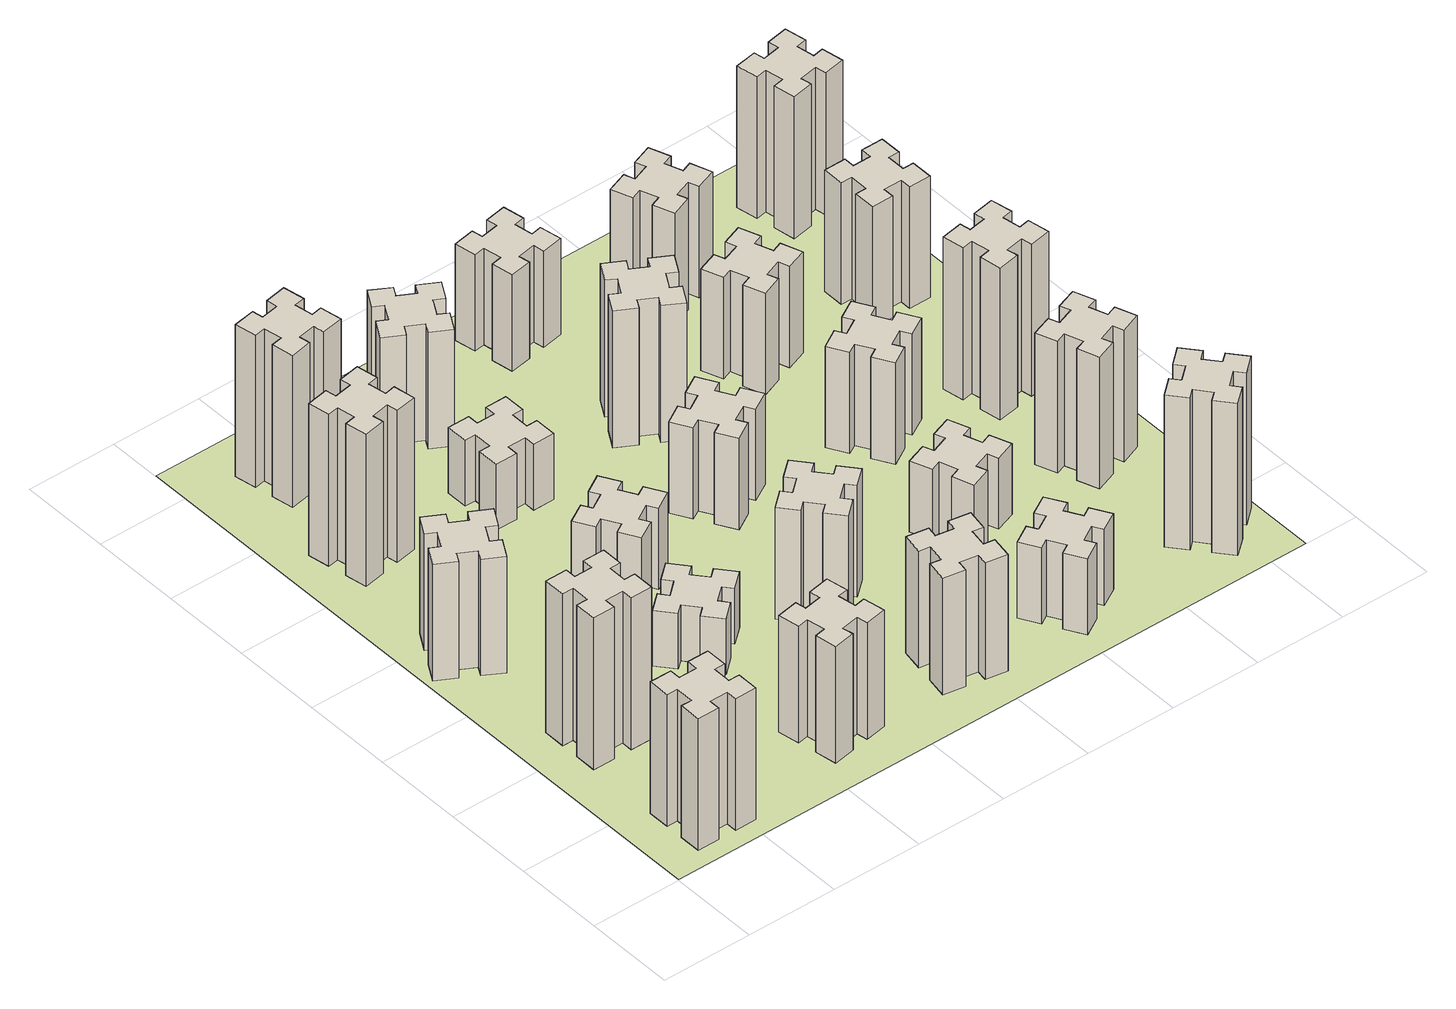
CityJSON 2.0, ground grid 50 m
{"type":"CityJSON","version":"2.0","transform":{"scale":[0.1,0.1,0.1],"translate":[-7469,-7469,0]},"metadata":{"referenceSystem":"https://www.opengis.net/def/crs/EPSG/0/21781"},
"CityObjects":{
"building1":{"type":"Building","attributes":{"class":"1000","function":"1000","usage":"1000","yearOfConstruction":2016,"roofType":"1000","measuredHeight":78,"storeysAboveGround":30,"storeysBelowGround":0},"geometry":[{"type":"Solid","lod":"1","boundaries":[[[[0,1,2,3,4,5,6,7,8,9,10,11,12,13,14,15,16,17,18,19]],[[17,16,20,21]],[[16,15,22,20]],[[15,14,23,22]],[[14,13,24,23]],[[13,12,25,24]],[[12,11,26,25]],[[11,10,27,26]],[[10,9,28,27]],[[9,8,29,28]],[[8,7,30,29]],[[7,6,31,30]],[[6,5,32,31]],[[5,4,33,32]],[[4,3,34,33]],[[3,2,35,34]],[[2,1,36,35]],[[1,0,37,36]],[[0,19,38,37]],[[19,18,39,38]],[[18,17,21,39]],[[24,25,26,27,28,29,30,31,32,33,34,35,36,37,38,39,21,20,22,23]]]]}]},
"building2":{"type":"Building","attributes":{"class":"1000","function":"1000","usage":"1000","yearOfConstruction":2016,"roofType":"1000","measuredHeight":90,"storeysAboveGround":30,"storeysBelowGround":0},"geometry":[{"type":"Solid","lod":"1","boundaries":[[[[40,41,42,43,44,45,46,47,48,49,50,51,52,53,54,55,56,57,58,59]],[[57,56,60,61]],[[56,55,62,60]],[[55,54,63,62]],[[54,53,64,63]],[[53,52,65,64]],[[52,51,66,65]],[[51,50,67,66]],[[50,49,68,67]],[[49,48,69,68]],[[48,47,70,69]],[[47,46,71,70]],[[46,45,72,71]],[[45,44,73,72]],[[44,43,74,73]],[[43,42,75,74]],[[42,41,76,75]],[[41,40,77,76]],[[40,59,78,77]],[[59,58,79,78]],[[58,57,61,79]],[[64,65,66,67,68,69,70,71,72,73,74,75,76,77,78,79,61,60,62,63]]]]}]},
"building3":{"type":"Building","attributes":{"class":"1000","function":"1000","usage":"1000","yearOfConstruction":2016,"roofType":"1000","measuredHeight":69,"storeysAboveGround":30,"storeysBelowGround":0},"geometry":[{"type":"Solid","lod":"1","boundaries":[[[[80,81,82,83,84,85,86,87,88,89,90,91,92,93,94,95,96,97,98,99]],[[97,96,100,101]],[[96,95,102,100]],[[95,94,103,102]],[[94,93,104,103]],[[93,92,105,104]],[[92,91,106,105]],[[91,90,107,106]],[[90,89,108,107]],[[89,88,109,108]],[[88,87,110,109]],[[87,86,111,110]],[[86,85,112,111]],[[85,84,113,112]],[[84,83,114,113]],[[83,82,115,114]],[[82,81,116,115]],[[81,80,117,116]],[[80,99,118,117]],[[99,98,119,118]],[[98,97,101,119]],[[104,105,106,107,108,109,110,111,112,113,114,115,116,117,118,119,101,100,102,103]]]]}]},
"building4":{"type":"Building","attributes":{"class":"1000","function":"1000","usage":"1000","yearOfConstruction":2016,"roofType":"1000","measuredHeight":90,"storeysAboveGround":30,"storeysBelowGround":0},"geometry":[{"type":"Solid","lod":"1","boundaries":[[[[120,121,122,123,124,125,126,127,128,129,130,131,132,133,134,135,136,137,138,139]],[[137,136,140,141]],[[136,135,142,140]],[[135,134,143,142]],[[134,133,144,143]],[[133,132,145,144]],[[132,131,146,145]],[[131,130,147,146]],[[130,129,148,147]],[[129,128,149,148]],[[128,127,150,149]],[[127,126,151,150]],[[126,125,152,151]],[[125,124,153,152]],[[124,123,154,153]],[[123,122,155,154]],[[122,121,156,155]],[[121,120,157,156]],[[120,139,158,157]],[[139,138,159,158]],[[138,137,141,159]],[[144,145,146,147,148,149,150,151,152,153,154,155,156,157,158,159,141,140,142,143]]]]}]},
"building5":{"type":"Building","attributes":{"class":"1000","function":"1000","usage":"1000","yearOfConstruction":2016,"roofType":"1000","measuredHeight":69,"storeysAboveGround":30,"storeysBelowGround":0},"geometry":[{"type":"Solid","lod":"1","boundaries":[[[[160,161,162,163,164,165,166,167,168,169,170,171,172,173,174,175,176,177,178,179]],[[177,176,180,181]],[[176,175,182,180]],[[175,174,183,182]],[[174,173,184,183]],[[173,172,185,184]],[[172,171,186,185]],[[171,170,187,186]],[[170,169,188,187]],[[169,168,189,188]],[[168,167,190,189]],[[167,166,191,190]],[[166,165,192,191]],[[165,164,193,192]],[[164,163,194,193]],[[163,162,195,194]],[[162,161,196,195]],[[161,160,197,196]],[[160,179,198,197]],[[179,178,199,198]],[[178,177,181,199]],[[184,185,186,187,188,189,190,191,192,193,194,195,196,197,198,199,181,180,182,183]]]]}]},
"building6":{"type":"Building","attributes":{"class":"1000","function":"1000","usage":"1000","yearOfConstruction":2016,"roofType":"1000","measuredHeight":90,"storeysAboveGround":30,"storeysBelowGround":0},"geometry":[{"type":"Solid","lod":"1","boundaries":[[[[200,201,202,203,204,205,206,207,208,209,210,211,212,213,214,215,216,217,218,219]],[[217,216,220,221]],[[216,215,222,220]],[[215,214,223,222]],[[214,213,224,223]],[[213,212,225,224]],[[212,211,226,225]],[[211,210,227,226]],[[210,209,228,227]],[[209,208,229,228]],[[208,207,230,229]],[[207,206,231,230]],[[206,205,232,231]],[[205,204,233,232]],[[204,203,234,233]],[[203,202,235,234]],[[202,201,236,235]],[[201,200,237,236]],[[200,219,238,237]],[[219,218,239,238]],[[218,217,221,239]],[[224,225,226,227,228,229,230,231,232,233,234,235,236,237,238,239,221,220,222,223]]]]}]},
"building7":{"type":"Building","attributes":{"class":"1000","function":"1000","usage":"1000","yearOfConstruction":2016,"roofType":"1000","measuredHeight":33,"storeysAboveGround":30,"storeysBelowGround":0},"geometry":[{"type":"Solid","lod":"1","boundaries":[[[[240,241,242,243,244,245,246,247,248,249,250,251,252,253,254,255,256,257,258,259]],[[257,256,260,261]],[[256,255,262,260]],[[255,254,263,262]],[[254,253,264,263]],[[253,252,265,264]],[[252,251,266,265]],[[251,250,267,266]],[[250,249,268,267]],[[249,248,269,268]],[[248,247,270,269]],[[247,246,271,270]],[[246,245,272,271]],[[245,244,273,272]],[[244,243,274,273]],[[243,242,275,274]],[[242,241,276,275]],[[241,240,277,276]],[[240,259,278,277]],[[259,258,279,278]],[[258,257,261,279]],[[264,265,266,267,268,269,270,271,272,273,274,275,276,277,278,279,261,260,262,263]]]]}]},
"building8":{"type":"Building","attributes":{"class":"1000","function":"1000","usage":"1000","yearOfConstruction":2016,"roofType":"1000","measuredHeight":48,"storeysAboveGround":30,"storeysBelowGround":0},"geometry":[{"type":"Solid","lod":"1","boundaries":[[[[280,281,282,283,284,285,286,287,288,289,290,291,292,293,294,295,296,297,298,299]],[[297,296,300,301]],[[296,295,302,300]],[[295,294,303,302]],[[294,293,304,303]],[[293,292,305,304]],[[292,291,306,305]],[[291,290,307,306]],[[290,289,308,307]],[[289,288,309,308]],[[288,287,310,309]],[[287,286,311,310]],[[286,285,312,311]],[[285,284,313,312]],[[284,283,314,313]],[[283,282,315,314]],[[282,281,316,315]],[[281,280,317,316]],[[280,299,318,317]],[[299,298,319,318]],[[298,297,301,319]],[[304,305,306,307,308,309,310,311,312,313,314,315,316,317,318,319,301,300,302,303]]]]}]},
"building9":{"type":"Building","attributes":{"class":"1000","function":"1000","usage":"1000","yearOfConstruction":2016,"roofType":"1000","measuredHeight":39,"storeysAboveGround":30,"storeysBelowGround":0},"geometry":[{"type":"Solid","lod":"1","boundaries":[[[[320,321,322,323,324,325,326,327,328,329,330,331,332,333,334,335,336,337,338,339]],[[337,336,340,341]],[[336,335,342,340]],[[335,334,343,342]],[[334,333,344,343]],[[333,332,345,344]],[[332,331,346,345]],[[331,330,347,346]],[[330,329,348,347]],[[329,328,349,348]],[[328,327,350,349]],[[327,326,351,350]],[[326,325,352,351]],[[325,324,353,352]],[[324,323,354,353]],[[323,322,355,354]],[[322,321,356,355]],[[321,320,357,356]],[[320,339,358,357]],[[339,338,359,358]],[[338,337,341,359]],[[344,345,346,347,348,349,350,351,352,353,354,355,356,357,358,359,341,340,342,343]]]]}]},
"building10":{"type":"Building","attributes":{"class":"1000","function":"1000","usage":"1000","yearOfConstruction":2016,"roofType":"1000","measuredHeight":69,"storeysAboveGround":30,"storeysBelowGround":0},"geometry":[{"type":"Solid","lod":"1","boundaries":[[[[360,361,362,363,364,365,366,367,368,369,370,371,372,373,374,375,376,377,378,379]],[[377,376,380,381]],[[376,375,382,380]],[[375,374,383,382]],[[374,373,384,383]],[[373,372,385,384]],[[372,371,386,385]],[[371,370,387,386]],[[370,369,388,387]],[[369,368,389,388]],[[368,367,390,389]],[[367,366,391,390]],[[366,365,392,391]],[[365,364,393,392]],[[364,363,394,393]],[[363,362,395,394]],[[362,361,396,395]],[[361,360,397,396]],[[360,379,398,397]],[[379,378,399,398]],[[378,377,381,399]],[[384,385,386,387,388,389,390,391,392,393,394,395,396,397,398,399,381,380,382,383]]]]}]},
"building11":{"type":"Building","attributes":{"class":"1000","function":"1000","usage":"1000","yearOfConstruction":2016,"roofType":"1000","measuredHeight":69,"storeysAboveGround":30,"storeysBelowGround":0},"geometry":[{"type":"Solid","lod":"1","boundaries":[[[[400,401,402,403,404,405,406,407,408,409,410,411,412,413,414,415,416,417,418,419]],[[417,416,420,421]],[[416,415,422,420]],[[415,414,423,422]],[[414,413,424,423]],[[413,412,425,424]],[[412,411,426,425]],[[411,410,427,426]],[[410,409,428,427]],[[409,408,429,428]],[[408,407,430,429]],[[407,406,431,430]],[[406,405,432,431]],[[405,404,433,432]],[[404,403,434,433]],[[403,402,435,434]],[[402,401,436,435]],[[401,400,437,436]],[[400,419,438,437]],[[419,418,439,438]],[[418,417,421,439]],[[424,425,426,427,428,429,430,431,432,433,434,435,436,437,438,439,421,420,422,423]]]]}]},
"building12":{"type":"Building","attributes":{"class":"1000","function":"1000","usage":"1000","yearOfConstruction":2016,"roofType":"1000","measuredHeight":66,"storeysAboveGround":30,"storeysBelowGround":0},"geometry":[{"type":"Solid","lod":"1","boundaries":[[[[440,441,442,443,444,445,446,447,448,449,450,451,452,453,454,455,456,457,458,459]],[[457,456,460,461]],[[456,455,462,460]],[[455,454,463,462]],[[454,453,464,463]],[[453,452,465,464]],[[452,451,466,465]],[[451,450,467,466]],[[450,449,468,467]],[[449,448,469,468]],[[448,447,470,469]],[[447,446,471,470]],[[446,445,472,471]],[[445,444,473,472]],[[444,443,474,473]],[[443,442,475,474]],[[442,441,476,475]],[[441,440,477,476]],[[440,459,478,477]],[[459,458,479,478]],[[458,457,461,479]],[[464,465,466,467,468,469,470,471,472,473,474,475,476,477,478,479,461,460,462,463]]]]}]},
"building13":{"type":"Building","attributes":{"class":"1000","function":"1000","usage":"1000","yearOfConstruction":2016,"roofType":"1000","measuredHeight":54,"storeysAboveGround":30,"storeysBelowGround":0},"geometry":[{"type":"Solid","lod":"1","boundaries":[[[[480,481,482,483,484,485,486,487,488,489,490,491,492,493,494,495,496,497,498,499]],[[497,496,500,501]],[[496,495,502,500]],[[495,494,503,502]],[[494,493,504,503]],[[493,492,505,504]],[[492,491,506,505]],[[491,490,507,506]],[[490,489,508,507]],[[489,488,509,508]],[[488,487,510,509]],[[487,486,511,510]],[[486,485,512,511]],[[485,484,513,512]],[[484,483,514,513]],[[483,482,515,514]],[[482,481,516,515]],[[481,480,517,516]],[[480,499,518,517]],[[499,498,519,518]],[[498,497,501,519]],[[504,505,506,507,508,509,510,511,512,513,514,515,516,517,518,519,501,500,502,503]]]]}]},
"building14":{"type":"Building","attributes":{"class":"1000","function":"1000","usage":"1000","yearOfConstruction":2016,"roofType":"1000","measuredHeight":45,"storeysAboveGround":30,"storeysBelowGround":0},"geometry":[{"type":"Solid","lod":"1","boundaries":[[[[520,521,522,523,524,525,526,527,528,529,530,531,532,533,534,535,536,537,538,539]],[[537,536,540,541]],[[536,535,542,540]],[[535,534,543,542]],[[534,533,544,543]],[[533,532,545,544]],[[532,531,546,545]],[[531,530,547,546]],[[530,529,548,547]],[[529,528,549,548]],[[528,527,550,549]],[[527,526,551,550]],[[526,525,552,551]],[[525,524,553,552]],[[524,523,554,553]],[[523,522,555,554]],[[522,521,556,555]],[[521,520,557,556]],[[520,539,558,557]],[[539,538,559,558]],[[538,537,541,559]],[[544,545,546,547,548,549,550,551,552,553,554,555,556,557,558,559,541,540,542,543]]]]}]},
"building15":{"type":"Building","attributes":{"class":"1000","function":"1000","usage":"1000","yearOfConstruction":2016,"roofType":"1000","measuredHeight":81,"storeysAboveGround":30,"storeysBelowGround":0},"geometry":[{"type":"Solid","lod":"1","boundaries":[[[[560,561,562,563,564,565,566,567,568,569,570,571,572,573,574,575,576,577,578,579]],[[577,576,580,581]],[[576,575,582,580]],[[575,574,583,582]],[[574,573,584,583]],[[573,572,585,584]],[[572,571,586,585]],[[571,570,587,586]],[[570,569,588,587]],[[569,568,589,588]],[[568,567,590,589]],[[567,566,591,590]],[[566,565,592,591]],[[565,564,593,592]],[[564,563,594,593]],[[563,562,595,594]],[[562,561,596,595]],[[561,560,597,596]],[[560,579,598,597]],[[579,578,599,598]],[[578,577,581,599]],[[584,585,586,587,588,589,590,591,592,593,594,595,596,597,598,599,581,580,582,583]]]]}]},
"building16":{"type":"Building","attributes":{"class":"1000","function":"1000","usage":"1000","yearOfConstruction":2016,"roofType":"1000","measuredHeight":57,"storeysAboveGround":30,"storeysBelowGround":0},"geometry":[{"type":"Solid","lod":"1","boundaries":[[[[600,601,602,603,604,605,606,607,608,609,610,611,612,613,614,615,616,617,618,619]],[[617,616,620,621]],[[616,615,622,620]],[[615,614,623,622]],[[614,613,624,623]],[[613,612,625,624]],[[612,611,626,625]],[[611,610,627,626]],[[610,609,628,627]],[[609,608,629,628]],[[608,607,630,629]],[[607,606,631,630]],[[606,605,632,631]],[[605,604,633,632]],[[604,603,634,633]],[[603,602,635,634]],[[602,601,636,635]],[[601,600,637,636]],[[600,619,638,637]],[[619,618,639,638]],[[618,617,621,639]],[[624,625,626,627,628,629,630,631,632,633,634,635,636,637,638,639,621,620,622,623]]]]}]},
"building17":{"type":"Building","attributes":{"class":"1000","function":"1000","usage":"1000","yearOfConstruction":2016,"roofType":"1000","measuredHeight":42,"storeysAboveGround":30,"storeysBelowGround":0},"geometry":[{"type":"Solid","lod":"1","boundaries":[[[[640,641,642,643,644,645,646,647,648,649,650,651,652,653,654,655,656,657,658,659]],[[657,656,660,661]],[[656,655,662,660]],[[655,654,663,662]],[[654,653,664,663]],[[653,652,665,664]],[[652,651,666,665]],[[651,650,667,666]],[[650,649,668,667]],[[649,648,669,668]],[[648,647,670,669]],[[647,646,671,670]],[[646,645,672,671]],[[645,644,673,672]],[[644,643,674,673]],[[643,642,675,674]],[[642,641,676,675]],[[641,640,677,676]],[[640,659,678,677]],[[659,658,679,678]],[[658,657,661,679]],[[664,665,666,667,668,669,670,671,672,673,674,675,676,677,678,679,661,660,662,663]]]]}]},
"building18":{"type":"Building","attributes":{"class":"1000","function":"1000","usage":"1000","yearOfConstruction":2016,"roofType":"1000","measuredHeight":60,"storeysAboveGround":30,"storeysBelowGround":0},"geometry":[{"type":"Solid","lod":"1","boundaries":[[[[680,681,682,683,684,685,686,687,688,689,690,691,692,693,694,695,696,697,698,699]],[[697,696,700,701]],[[696,695,702,700]],[[695,694,703,702]],[[694,693,704,703]],[[693,692,705,704]],[[692,691,706,705]],[[691,690,707,706]],[[690,689,708,707]],[[689,688,709,708]],[[688,687,710,709]],[[687,686,711,710]],[[686,685,712,711]],[[685,684,713,712]],[[684,683,714,713]],[[683,682,715,714]],[[682,681,716,715]],[[681,680,717,716]],[[680,699,718,717]],[[699,698,719,718]],[[698,697,701,719]],[[704,705,706,707,708,709,710,711,712,713,714,715,716,717,718,719,701,700,702,703]]]]}]},
"building19":{"type":"Building","attributes":{"class":"1000","function":"1000","usage":"1000","yearOfConstruction":2016,"roofType":"1000","measuredHeight":60,"storeysAboveGround":30,"storeysBelowGround":0},"geometry":[{"type":"Solid","lod":"1","boundaries":[[[[720,721,722,723,724,725,726,727,728,729,730,731,732,733,734,735,736,737,738,739]],[[737,736,740,741]],[[736,735,742,740]],[[735,734,743,742]],[[734,733,744,743]],[[733,732,745,744]],[[732,731,746,745]],[[731,730,747,746]],[[730,729,748,747]],[[729,728,749,748]],[[728,727,750,749]],[[727,726,751,750]],[[726,725,752,751]],[[725,724,753,752]],[[724,723,754,753]],[[723,722,755,754]],[[722,721,756,755]],[[721,720,757,756]],[[720,739,758,757]],[[739,738,759,758]],[[738,737,741,759]],[[744,745,746,747,748,749,750,751,752,753,754,755,756,757,758,759,741,740,742,743]]]]}]},
"building20":{"type":"Building","attributes":{"class":"1000","function":"1000","usage":"1000","yearOfConstruction":2016,"roofType":"1000","measuredHeight":90,"storeysAboveGround":30,"storeysBelowGround":0},"geometry":[{"type":"Solid","lod":"1","boundaries":[[[[760,761,762,763,764,765,766,767,768,769,770,771,772,773,774,775,776,777,778,779]],[[777,776,780,781]],[[776,775,782,780]],[[775,774,783,782]],[[774,773,784,783]],[[773,772,785,784]],[[772,771,786,785]],[[771,770,787,786]],[[770,769,788,787]],[[769,768,789,788]],[[768,767,790,789]],[[767,766,791,790]],[[766,765,792,791]],[[765,764,793,792]],[[764,763,794,793]],[[763,762,795,794]],[[762,761,796,795]],[[761,760,797,796]],[[760,779,798,797]],[[779,778,799,798]],[[778,777,781,799]],[[784,785,786,787,788,789,790,791,792,793,794,795,796,797,798,799,781,780,782,783]]]]}]},
"building21":{"type":"Building","attributes":{"class":"1000","function":"1000","usage":"1000","yearOfConstruction":2016,"roofType":"1000","measuredHeight":66,"storeysAboveGround":30,"storeysBelowGround":0},"geometry":[{"type":"Solid","lod":"1","boundaries":[[[[800,801,802,803,804,805,806,807,808,809,810,811,812,813,814,815,816,817,818,819]],[[817,816,820,821]],[[816,815,822,820]],[[815,814,823,822]],[[814,813,824,823]],[[813,812,825,824]],[[812,811,826,825]],[[811,810,827,826]],[[810,809,828,827]],[[809,808,829,828]],[[808,807,830,829]],[[807,806,831,830]],[[806,805,832,831]],[[805,804,833,832]],[[804,803,834,833]],[[803,802,835,834]],[[802,801,836,835]],[[801,800,837,836]],[[800,819,838,837]],[[819,818,839,838]],[[818,817,821,839]],[[824,825,826,827,828,829,830,831,832,833,834,835,836,837,838,839,821,820,822,823]]]]}]},
"building22":{"type":"Building","attributes":{"class":"1000","function":"1000","usage":"1000","yearOfConstruction":2016,"roofType":"1000","measuredHeight":78,"storeysAboveGround":30,"storeysBelowGround":0},"geometry":[{"type":"Solid","lod":"1","boundaries":[[[[840,841,842,843,844,845,846,847,848,849,850,851,852,853,854,855,856,857,858,859]],[[857,856,860,861]],[[856,855,862,860]],[[855,854,863,862]],[[854,853,864,863]],[[853,852,865,864]],[[852,851,866,865]],[[851,850,867,866]],[[850,849,868,867]],[[849,848,869,868]],[[848,847,870,869]],[[847,846,871,870]],[[846,845,872,871]],[[845,844,873,872]],[[844,843,874,873]],[[843,842,875,874]],[[842,841,876,875]],[[841,840,877,876]],[[840,859,878,877]],[[859,858,879,878]],[[858,857,861,879]],[[864,865,866,867,868,869,870,871,872,873,874,875,876,877,878,879,861,860,862,863]]]]}]},
"building23":{"type":"Building","attributes":{"class":"1000","function":"1000","usage":"1000","yearOfConstruction":2016,"roofType":"1000","measuredHeight":90,"storeysAboveGround":30,"storeysBelowGround":0},"geometry":[{"type":"Solid","lod":"1","boundaries":[[[[880,881,882,883,884,885,886,887,888,889,890,891,892,893,894,895,896,897,898,899]],[[897,896,900,901]],[[896,895,902,900]],[[895,894,903,902]],[[894,893,904,903]],[[893,892,905,904]],[[892,891,906,905]],[[891,890,907,906]],[[890,889,908,907]],[[889,888,909,908]],[[888,887,910,909]],[[887,886,911,910]],[[886,885,912,911]],[[885,884,913,912]],[[884,883,914,913]],[[883,882,915,914]],[[882,881,916,915]],[[881,880,917,916]],[[880,899,918,917]],[[899,898,919,918]],[[898,897,901,919]],[[904,905,906,907,908,909,910,911,912,913,914,915,916,917,918,919,901,900,902,903]]]]}]},
"building24":{"type":"Building","attributes":{"class":"1000","function":"1000","usage":"1000","yearOfConstruction":2016,"roofType":"1000","measuredHeight":72,"storeysAboveGround":30,"storeysBelowGround":0},"geometry":[{"type":"Solid","lod":"1","boundaries":[[[[920,921,922,923,924,925,926,927,928,929,930,931,932,933,934,935,936,937,938,939]],[[937,936,940,941]],[[936,935,942,940]],[[935,934,943,942]],[[934,933,944,943]],[[933,932,945,944]],[[932,931,946,945]],[[931,930,947,946]],[[930,929,948,947]],[[929,928,949,948]],[[928,927,950,949]],[[927,926,951,950]],[[926,925,952,951]],[[925,924,953,952]],[[924,923,954,953]],[[923,922,955,954]],[[922,921,956,955]],[[921,920,957,956]],[[920,939,958,957]],[[939,938,959,958]],[[938,937,941,959]],[[944,945,946,947,948,949,950,951,952,953,954,955,956,957,958,959,941,940,942,943]]]]}]},
"building25":{"type":"Building","attributes":{"class":"1000","function":"1000","usage":"1000","yearOfConstruction":2016,"roofType":"1000","measuredHeight":84,"storeysAboveGround":30,"storeysBelowGround":0},"geometry":[{"type":"Solid","lod":"1","boundaries":[[[[960,961,962,963,964,965,966,967,968,969,970,971,972,973,974,975,976,977,978,979]],[[977,976,980,981]],[[976,975,982,980]],[[975,974,983,982]],[[974,973,984,983]],[[973,972,985,984]],[[972,971,986,985]],[[971,970,987,986]],[[970,969,988,987]],[[969,968,989,988]],[[968,967,990,989]],[[967,966,991,990]],[[966,965,992,991]],[[965,964,993,992]],[[964,963,994,993]],[[963,962,995,994]],[[962,961,996,995]],[[961,960,997,996]],[[960,979,998,997]],[[979,978,999,998]],[[978,977,981,999]],[[984,985,986,987,988,989,990,991,992,993,994,995,996,997,998,999,981,980,982,983]]]]}]},
"landuse1":{"type":"LandUse","attributes":{"name":"plot1","function":"1010"},"geometry":[{"type":"MultiSurface","lod":"1","boundaries":[[[1000,1001,1002,1003]]]}]}
},
"vertices":[
[485,225,0],[485,325,0],[545,325,0],[545,445,0],[425,445,0],[425,385,0],[325,385,0],[325,445,0],[205,445,0],[205,325,0],[265,325,0],[265,225,0],[205,225,0],[205,105,0],[325,105,0],[325,165,0],[425,165,0],[425,105,0],[545,105,0],[545,225,0],[425,165,780],[425,105,780],[325,165,780],[325,105,780],[205,105,780],[205,225,780],[265,225,780],[265,325,780],[205,325,780],[205,445,780],[325,445,780],[325,385,780],[425,385,780],[425,445,780],[545,445,780],[545,325,780],[485,325,780],[485,225,780],[545,225,780],[545,105,780],
[265,1065,0],[265,965,0],[205,965,0],[205,845,0],[325,845,0],[325,905,0],[425,905,0],[425,845,0],[545,845,0],[545,965,0],[485,965,0],[485,1065,0],[545,1065,0],[545,1185,0],[425,1185,0],[425,1125,0],[325,1125,0],[325,1185,0],[205,1185,0],[205,1065,0],[325,1125,900],[325,1185,900],[425,1125,900],[425,1185,900],[545,1185,900],[545,1065,900],[485,1065,900],[485,965,900],[545,965,900],[545,845,900],[425,845,900],[425,905,900],[325,905,900],[325,845,900],[205,845,900],[205,965,900],[265,965,900],[265,1065,900],[205,1065,900],[205,1185,900],
[374,1926,0],[287,1976,0],[317,2028,0],[213,2088,0],[153,1984,0],[205,1954,0],[155,1867,0],[103,1897,0],[43,1793,0],[147,1733,0],[177,1785,0],[264,1735,0],[234,1683,0],[338,1623,0],[398,1727,0],[346,1757,0],[396,1844,0],[448,1814,0],[508,1918,0],[404,1978,0],[396,1844,690],[448,1814,690],[346,1757,690],[398,1727,690],[338,1623,690],[234,1683,690],[264,1735,690],[177,1785,690],[147,1733,690],[43,1793,690],[103,1897,690],[155,1867,690],[205,1954,690],[153,1984,690],[213,2088,690],[317,2028,690],[287,1976,690],[374,1926,690],[404,1978,690],[508,1918,690],
[405,2812,0],[307,2795,0],[297,2854,0],[178,2833,0],[199,2715,0],[258,2725,0],[276,2627,0],[217,2617,0],[237,2498,0],[356,2519,0],[345,2578,0],[444,2596,0],[454,2537,0],[572,2557,0],[551,2676,0],[492,2665,0],[475,2764,0],[534,2774,0],[513,2892,0],[395,2871,0],[475,2764,900],[534,2774,900],[492,2665,900],[551,2676,900],[572,2557,900],[454,2537,900],[444,2596,900],[345,2578,900],[356,2519,900],[237,2498,900],[217,2617,900],[276,2627,900],[258,2725,900],[199,2715,900],[178,2833,900],[297,2854,900],[307,2795,900],[405,2812,900],[395,2871,900],[513,2892,900],
[1332,345,0],[1315,444,0],[1374,454,0],[1353,572,0],[1235,551,0],[1245,492,0],[1147,475,0],[1137,534,0],[1018,513,0],[1039,395,0],[1098,405,0],[1116,307,0],[1057,297,0],[1077,178,0],[1196,199,0],[1185,258,0],[1284,276,0],[1294,217,0],[1412,237,0],[1391,356,0],[1284,276,690],[1294,217,690],[1185,258,690],[1196,199,690],[1077,178,690],[1057,297,690],[1116,307,690],[1098,405,690],[1039,395,690],[1018,513,690],[1137,534,690],[1147,475,690],[1245,492,690],[1235,551,690],[1353,572,690],[1374,454,690],[1315,444,690],[1332,345,690],[1391,356,690],[1412,237,690],
[592,3305,0],[575,3404,0],[634,3414,0],[613,3532,0],[495,3511,0],[505,3452,0],[407,3435,0],[397,3494,0],[278,3473,0],[299,3355,0],[358,3365,0],[376,3267,0],[317,3257,0],[337,3138,0],[456,3159,0],[445,3218,0],[544,3236,0],[554,3177,0],[672,3197,0],[651,3316,0],[544,3236,900],[554,3177,900],[445,3218,900],[456,3159,900],[337,3138,900],[317,3257,900],[376,3267,900],[358,3365,900],[299,3355,900],[278,3473,900],[397,3494,900],[407,3435,900],[505,3452,900],[495,3511,900],[613,3532,900],[634,3414,900],[575,3404,900],[592,3305,900],[651,3316,900],[672,3197,900],
[1083,1332,0],[1006,1267,0],[968,1313,0],[876,1236,0],[953,1144,0],[999,1183,0],[1063,1106,0],[1017,1068,0],[1094,976,0],[1186,1053,0],[1148,1099,0],[1224,1163,0],[1263,1117,0],[1355,1194,0],[1278,1286,0],[1232,1248,0],[1167,1324,0],[1213,1363,0],[1136,1455,0],[1044,1378,0],[1167,1324,330],[1213,1363,330],[1232,1248,330],[1278,1286,330],[1355,1194,330],[1263,1117,330],[1224,1163,330],[1148,1099,330],[1186,1053,330],[1094,976,330],[1017,1068,330],[1063,1106,330],[999,1183,330],[953,1144,330],[876,1236,330],[968,1313,330],[1006,1267,330],[1083,1332,330],[1044,1378,330],[1136,1455,330],
[995,1744,0],[1045,1657,0],[993,1627,0],[1053,1523,0],[1157,1583,0],[1127,1635,0],[1214,1685,0],[1244,1633,0],[1348,1693,0],[1288,1797,0],[1236,1767,0],[1186,1854,0],[1238,1884,0],[1178,1988,0],[1074,1928,0],[1104,1876,0],[1017,1826,0],[987,1878,0],[883,1818,0],[943,1714,0],[1017,1826,480],[987,1878,480],[1104,1876,480],[1074,1928,480],[1178,1988,480],[1238,1884,480],[1186,1854,480],[1236,1767,480],[1288,1797,480],[1348,1693,480],[1244,1633,480],[1214,1685,480],[1127,1635,480],[1157,1583,480],[1053,1523,480],[993,1627,480],[1045,1657,480],[995,1744,480],[943,1714,480],[883,1818,480],
[1005,2645,0],[1005,2545,0],[945,2545,0],[945,2425,0],[1065,2425,0],[1065,2485,0],[1165,2485,0],[1165,2425,0],[1285,2425,0],[1285,2545,0],[1225,2545,0],[1225,2645,0],[1285,2645,0],[1285,2765,0],[1165,2765,0],[1165,2705,0],[1065,2705,0],[1065,2765,0],[945,2765,0],[945,2645,0],[1065,2705,390],[1065,2765,390],[1165,2705,390],[1165,2765,390],[1285,2765,390],[1285,2645,390],[1225,2645,390],[1225,2545,390],[1285,2545,390],[1285,2425,390],[1165,2425,390],[1165,2485,390],[1065,2485,390],[1065,2425,390],[945,2425,390],[945,2545,390],[1005,2545,390],[1005,2645,390],[945,2645,390],[945,2765,390],
[2055,307,0],[2072,405,0],[2131,395,0],[2152,513,0],[2034,534,0],[2024,475,0],[1925,492,0],[1936,551,0],[1817,572,0],[1797,454,0],[1856,444,0],[1838,345,0],[1779,356,0],[1758,237,0],[1877,217,0],[1887,276,0],[1985,258,0],[1975,199,0],[2093,178,0],[2114,297,0],[1985,258,690],[1975,199,690],[1887,276,690],[1877,217,690],[1758,237,690],[1779,356,690],[1838,345,690],[1856,444,690],[1797,454,690],[1817,572,690],[1936,551,690],[1925,492,690],[2024,475,690],[2034,534,690],[2152,513,690],[2131,395,690],[2072,405,690],[2055,307,690],[2114,297,690],[2093,178,690],
[1186,3137,0],[1236,3224,0],[1288,3194,0],[1348,3298,0],[1244,3358,0],[1214,3306,0],[1127,3356,0],[1157,3408,0],[1053,3468,0],[993,3364,0],[1045,3334,0],[995,3247,0],[943,3277,0],[883,3173,0],[987,3113,0],[1017,3165,0],[1104,3115,0],[1074,3063,0],[1178,3003,0],[1238,3107,0],[1104,3115,690],[1074,3063,690],[1017,3165,690],[987,3113,690],[883,3173,690],[943,3277,690],[995,3247,690],[1045,3334,690],[993,3364,690],[1053,3468,690],[1157,3408,690],[1127,3356,690],[1214,3306,690],[1244,3358,690],[1348,3298,690],[1288,3194,690],[1236,3224,690],[1186,3137,690],[1238,3107,690],[1178,3003,690],
[1788,999,0],[1864,1063,0],[1903,1017,0],[1995,1094,0],[1918,1186,0],[1872,1148,0],[1807,1224,0],[1853,1263,0],[1776,1355,0],[1684,1278,0],[1723,1232,0],[1646,1167,0],[1608,1213,0],[1516,1136,0],[1593,1044,0],[1639,1083,0],[1703,1006,0],[1657,968,0],[1734,876,0],[1826,953,0],[1703,1006,660],[1657,968,660],[1639,1083,660],[1593,1044,660],[1516,1136,660],[1608,1213,660],[1646,1167,660],[1723,1232,660],[1684,1278,660],[1776,1355,660],[1853,1263,660],[1807,1224,660],[1872,1148,660],[1918,1186,660],[1995,1094,660],[1903,1017,660],[1864,1063,660],[1788,999,660],[1826,953,660],[1734,876,660],
[1844,2076,0],[1757,2026,0],[1727,2078,0],[1623,2018,0],[1683,1914,0],[1735,1944,0],[1785,1857,0],[1733,1827,0],[1793,1723,0],[1897,1783,0],[1867,1835,0],[1954,1885,0],[1984,1833,0],[2088,1893,0],[2028,1997,0],[1976,1967,0],[1926,2054,0],[1978,2084,0],[1918,2188,0],[1814,2128,0],[1926,2054,540],[1978,2084,540],[1976,1967,540],[2028,1997,540],[2088,1893,540],[1984,1833,540],[1954,1885,540],[1867,1835,540],[1897,1783,540],[1793,1723,540],[1733,1827,540],[1785,1857,540],[1735,1944,540],[1683,1914,540],[1623,2018,540],[1727,2078,540],[1757,2026,540],[1844,2076,540],[1814,2128,540],[1918,2188,540],
[2475,364,0],[2525,277,0],[2473,247,0],[2533,143,0],[2637,203,0],[2607,255,0],[2694,305,0],[2724,253,0],[2828,313,0],[2768,417,0],[2716,387,0],[2666,474,0],[2718,504,0],[2658,608,0],[2554,548,0],[2584,496,0],[2497,446,0],[2467,498,0],[2363,438,0],[2423,334,0],[2497,446,450],[2467,498,450],[2584,496,450],[2554,548,450],[2658,608,450],[2718,504,450],[2666,474,450],[2716,387,450],[2768,417,450],[2828,313,450],[2724,253,450],[2694,305,450],[2607,255,450],[2637,203,450],[2533,143,450],[2473,247,450],[2525,277,450],[2475,364,450],[2423,334,450],[2363,438,450],
[2054,2666,0],[1967,2716,0],[1997,2768,0],[1893,2828,0],[1833,2724,0],[1885,2694,0],[1835,2607,0],[1783,2637,0],[1723,2533,0],[1827,2473,0],[1857,2525,0],[1944,2475,0],[1914,2423,0],[2018,2363,0],[2078,2467,0],[2026,2497,0],[2076,2584,0],[2128,2554,0],[2188,2658,0],[2084,2718,0],[2076,2584,810],[2128,2554,810],[2026,2497,810],[2078,2467,810],[2018,2363,810],[1914,2423,810],[1944,2475,810],[1857,2525,810],[1827,2473,810],[1723,2533,810],[1783,2637,810],[1835,2607,810],[1885,2694,810],[1833,2724,810],[1893,2828,810],[1997,2768,810],[1967,2716,810],[2054,2666,810],[2084,2718,810],[2188,2658,810],
[1738,3465,0],[1756,3367,0],[1697,3357,0],[1717,3238,0],[1836,3259,0],[1825,3318,0],[1924,3336,0],[1934,3277,0],[2052,3297,0],[2031,3416,0],[1972,3405,0],[1955,3504,0],[2014,3514,0],[1993,3632,0],[1875,3611,0],[1885,3552,0],[1787,3535,0],[1777,3594,0],[1658,3573,0],[1679,3455,0],[1787,3535,570],[1777,3594,570],[1885,3552,570],[1875,3611,570],[1993,3632,570],[2014,3514,570],[1955,3504,570],[1972,3405,570],[2031,3416,570],[2052,3297,570],[1934,3277,570],[1924,3336,570],[1825,3318,570],[1836,3259,570],[1717,3238,570],[1697,3357,570],[1756,3367,570],[1738,3465,570],[1679,3455,570],[1658,3573,570],
[2716,1106,0],[2682,1200,0],[2738,1220,0],[2697,1333,0],[2584,1292,0],[2605,1236,0],[2511,1202,0],[2490,1258,0],[2377,1217,0],[2419,1104,0],[2475,1125,0],[2509,1031,0],[2453,1010,0],[2494,897,0],[2607,939,0],[2586,995,0],[2680,1029,0],[2700,973,0],[2813,1014,0],[2772,1127,0],[2680,1029,420],[2700,973,420],[2586,995,420],[2607,939,420],[2494,897,420],[2453,1010,420],[2509,1031,420],[2475,1125,420],[2419,1104,420],[2377,1217,420],[2490,1258,420],[2511,1202,420],[2605,1236,420],[2584,1292,420],[2697,1333,420],[2738,1220,420],[2682,1200,420],[2716,1106,420],[2772,1127,420],[2813,1014,420],
[2816,1867,0],[2766,1954,0],[2818,1984,0],[2758,2088,0],[2654,2028,0],[2684,1976,0],[2597,1926,0],[2567,1978,0],[2463,1918,0],[2523,1814,0],[2575,1844,0],[2625,1757,0],[2573,1727,0],[2633,1623,0],[2737,1683,0],[2707,1735,0],[2794,1785,0],[2824,1733,0],[2928,1793,0],[2868,1897,0],[2794,1785,600],[2824,1733,600],[2707,1735,600],[2737,1683,600],[2633,1623,600],[2573,1727,600],[2625,1757,600],[2575,1844,600],[2523,1814,600],[2463,1918,600],[2567,1978,600],[2597,1926,600],[2684,1976,600],[2654,2028,600],[2758,2088,600],[2818,1984,600],[2766,1954,600],[2816,1867,600],[2868,1897,600],[2928,1793,600],
[2586,2475,0],[2680,2509,0],[2700,2453,0],[2813,2494,0],[2772,2607,0],[2716,2586,0],[2682,2680,0],[2738,2700,0],[2697,2813,0],[2584,2772,0],[2605,2716,0],[2511,2682,0],[2490,2738,0],[2377,2697,0],[2419,2584,0],[2475,2605,0],[2509,2511,0],[2453,2490,0],[2494,2377,0],[2607,2419,0],[2509,2511,600],[2453,2490,600],[2475,2605,600],[2419,2584,600],[2377,2697,600],[2490,2738,600],[2511,2682,600],[2605,2716,600],[2584,2772,600],[2697,2813,600],[2738,2700,600],[2682,2680,600],[2716,2586,600],[2772,2607,600],[2813,2494,600],[2700,2453,600],[2680,2509,600],[2586,2475,600],[2607,2419,600],[2494,2377,600],
[3468,259,0],[3544,323,0],[3583,277,0],[3675,354,0],[3598,446,0],[3552,408,0],[3487,484,0],[3533,523,0],[3456,615,0],[3364,538,0],[3403,492,0],[3326,427,0],[3288,473,0],[3196,396,0],[3273,304,0],[3319,343,0],[3383,266,0],[3337,228,0],[3414,136,0],[3506,213,0],[3383,266,900],[3337,228,900],[3319,343,900],[3273,304,900],[3196,396,900],[3288,473,900],[3326,427,900],[3403,492,900],[3364,538,900],[3456,615,900],[3533,523,900],[3487,484,900],[3552,408,900],[3598,446,900],[3675,354,900],[3583,277,900],[3544,323,900],[3468,259,900],[3506,213,900],[3414,136,900],
[2716,3226,0],[2682,3320,0],[2738,3340,0],[2697,3453,0],[2584,3412,0],[2605,3356,0],[2511,3322,0],[2490,3378,0],[2377,3337,0],[2419,3224,0],[2475,3245,0],[2509,3151,0],[2453,3130,0],[2494,3017,0],[2607,3059,0],[2586,3115,0],[2680,3149,0],[2700,3093,0],[2813,3134,0],[2772,3247,0],[2680,3149,660],[2700,3093,660],[2586,3115,660],[2607,3059,660],[2494,3017,660],[2453,3130,660],[2509,3151,660],[2475,3245,660],[2419,3224,660],[2377,3337,660],[2490,3378,660],[2511,3322,660],[2605,3356,660],[2584,3412,660],[2697,3453,660],[2738,3340,660],[2682,3320,660],[2716,3226,660],[2772,3247,660],[2813,3134,660],
[3215,1125,0],[3249,1031,0],[3193,1010,0],[3234,897,0],[3347,939,0],[3326,995,0],[3420,1029,0],[3440,973,0],[3553,1014,0],[3512,1127,0],[3456,1106,0],[3422,1200,0],[3478,1220,0],[3437,1333,0],[3324,1292,0],[3345,1236,0],[3251,1202,0],[3230,1258,0],[3117,1217,0],[3159,1104,0],[3251,1202,780],[3230,1258,780],[3345,1236,780],[3324,1292,780],[3437,1333,780],[3478,1220,780],[3422,1200,780],[3456,1106,780],[3512,1127,780],[3553,1014,780],[3440,973,780],[3420,1029,780],[3326,995,780],[3347,939,780],[3234,897,780],[3193,1010,780],[3249,1031,780],[3215,1125,780],[3159,1104,780],[3117,1217,780],
[3365,1872,0],[3267,1855,0],[3257,1914,0],[3138,1893,0],[3159,1775,0],[3218,1785,0],[3236,1687,0],[3177,1677,0],[3197,1558,0],[3316,1579,0],[3305,1638,0],[3404,1656,0],[3414,1597,0],[3532,1617,0],[3511,1736,0],[3452,1725,0],[3435,1824,0],[3494,1834,0],[3473,1952,0],[3355,1931,0],[3435,1824,900],[3494,1834,900],[3452,1725,900],[3511,1736,900],[3532,1617,900],[3414,1597,900],[3404,1656,900],[3305,1638,900],[3316,1579,900],[3197,1558,900],[3177,1677,900],[3236,1687,900],[3218,1785,900],[3159,1775,900],[3138,1893,900],[3257,1914,900],[3267,1855,900],[3365,1872,900],[3355,1931,900],[3473,1952,900],
[3385,2705,0],[3285,2705,0],[3285,2765,0],[3165,2765,0],[3165,2645,0],[3225,2645,0],[3225,2545,0],[3165,2545,0],[3165,2425,0],[3285,2425,0],[3285,2485,0],[3385,2485,0],[3385,2425,0],[3505,2425,0],[3505,2545,0],[3445,2545,0],[3445,2645,0],[3505,2645,0],[3505,2765,0],[3385,2765,0],[3445,2645,720],[3505,2645,720],[3445,2545,720],[3505,2545,720],[3505,2425,720],[3385,2425,720],[3385,2485,720],[3285,2485,720],[3285,2425,720],[3165,2425,720],[3165,2545,720],[3225,2545,720],[3225,2645,720],[3165,2645,720],[3165,2765,720],[3285,2765,720],[3285,2705,720],[3385,2705,720],[3385,2765,720],[3505,2765,720],
[3552,3305,0],[3535,3404,0],[3594,3414,0],[3573,3532,0],[3455,3511,0],[3465,3452,0],[3367,3435,0],[3357,3494,0],[3238,3473,0],[3259,3355,0],[3318,3365,0],[3336,3267,0],[3277,3257,0],[3297,3138,0],[3416,3159,0],[3405,3218,0],[3504,3236,0],[3514,3177,0],[3632,3197,0],[3611,3316,0],[3504,3236,840],[3514,3177,840],[3405,3218,840],[3416,3159,840],[3297,3138,840],[3277,3257,840],[3336,3267,840],[3318,3365,840],[3259,3355,840],[3238,3473,840],[3357,3494,840],[3367,3435,840],[3465,3452,840],[3455,3511,840],[3573,3532,840],[3594,3414,840],[3535,3404,840],[3552,3305,840],[3611,3316,840],[3632,3197,840],
[5,3705,0],[3705,3705,0],[3705,5,0],[5,5,0]
]}
